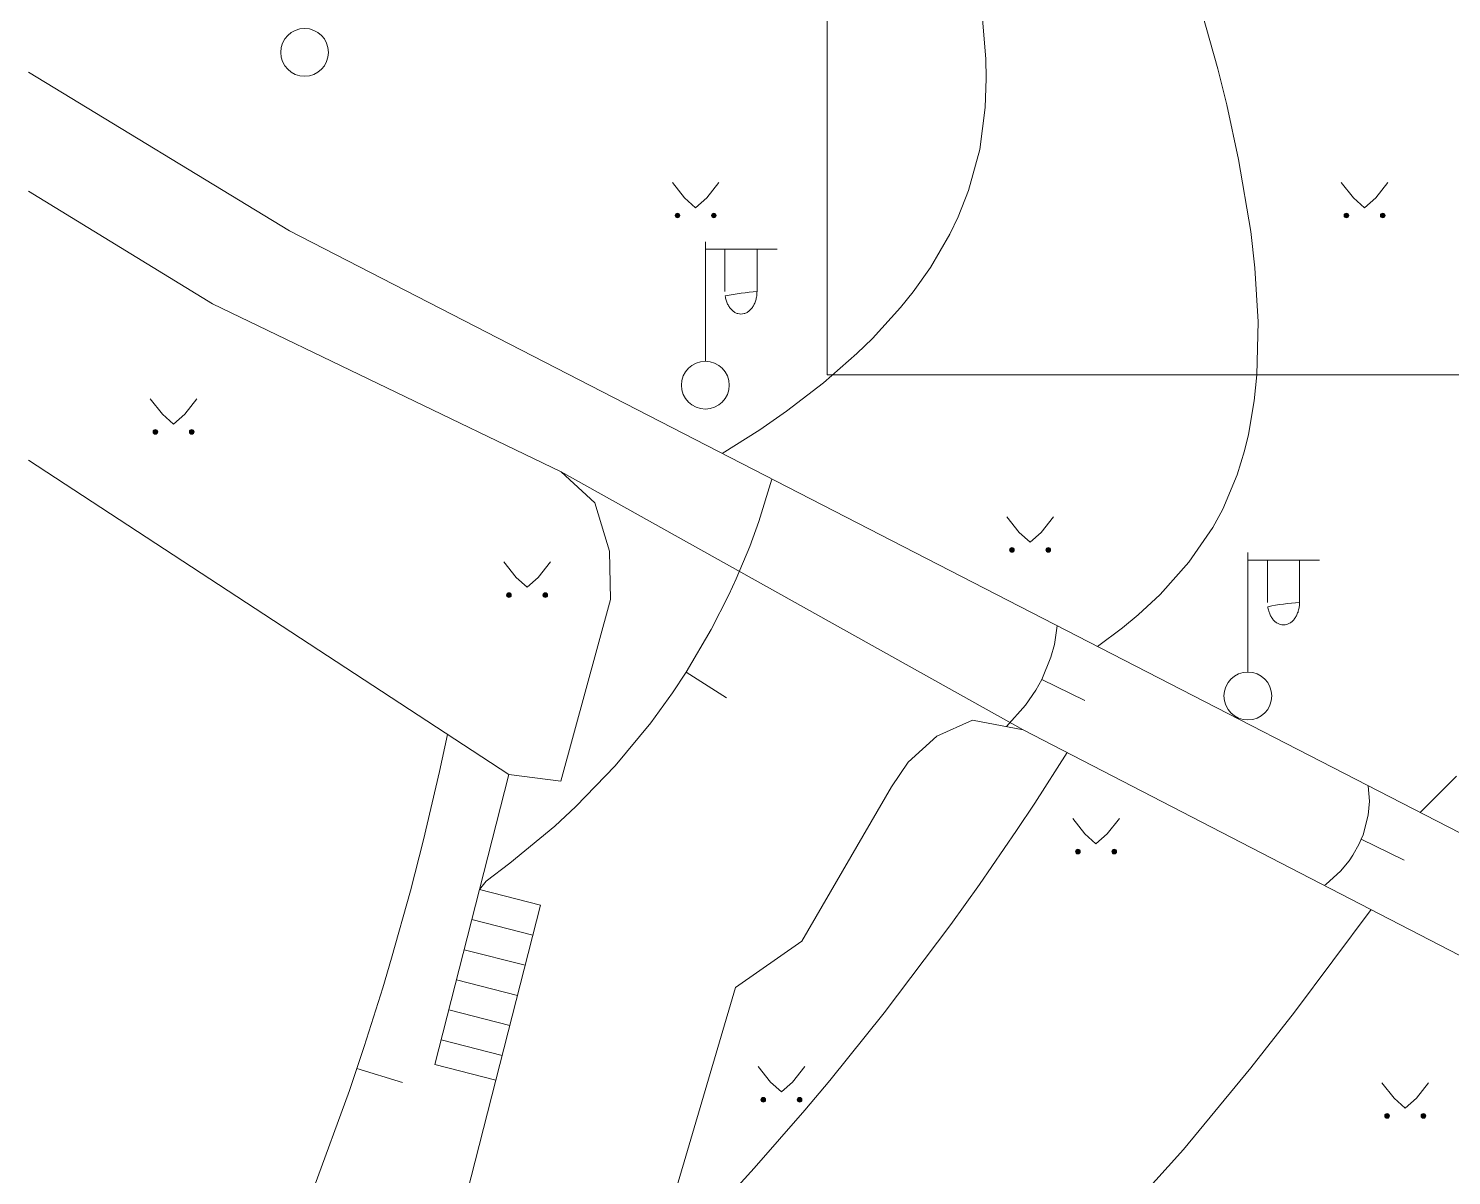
# Model space of a CAD drawing. Extents: x 1000 to 4000, y -5000 to -1000.
# Drawn here: x 1000 to 1059.6, y -4744.4 to -4696.4 of the extents above; entities that cross this region are included whole.
import ezdxf

# ---------------------------------------------------------------- set-up
doc = ezdxf.new("R2010")
doc.units = 0
doc.header["$MEASUREMENT"] = 0
for name, color, linetype in [('границы команд_1', 10, 'CONTINUOUS'), ('СЛОЙ_11', 7, 'CONTINUOUS'), ('СЛОЙ_24', 7, 'CONTINUOUS'), ('СЛОЙ_25', 7, 'CONTINUOUS'), ('СЛОЙ_3', 7, 'CONTINUOUS'), ('СЛОЙ_41', 7, 'CONTINUOUS'), ('СЛОЙ_50', 7, 'CONTINUOUS')]:
    doc.layers.add(name, color=color, linetype=linetype)

msp = doc.modelspace()

# ---------------------------------------------------------------- linework, layer by layer
at = {"layer": 'границы команд_1', "color": 251, "lineweight": 0}
msp.add_lwpolyline([(1033.439, -1863.261), (3102.461, -1863.261), (3102.461, -4710.896), (1033.439, -4710.896)], close=True, dxfattribs=at)
at = {"layer": 'СЛОЙ_11', "color": 253, "linetype": 'Continuous', "lineweight": 0}
for points in [[(1020.108, -4727.629), (1000, -4714.471)], [(1018.879, -4732.437), (1020.108, -4727.629)], [(1017.006, -4739.766), (1018.879, -4732.437)], [(1019.565, -4740.42), (1021.438, -4733.091)], [(1016.447, -4752.618), (1019.565, -4740.42)]]:
    msp.add_lwpolyline(points, dxfattribs=at)
at = {"layer": 'СЛОЙ_24', "color": 253, "linetype": 'Continuous', "lineweight": 0}
for points in [[(1000, -4698.231), (1010.92, -4704.874), (1092.899, -4747.028)], [(1000, -4703.201), (1007.697, -4707.921), (1022.303, -4714.952)], [(1022.303, -4714.952), (1041.636, -4725.752)], [(1022.303, -4714.952), (1023.705, -4716.259), (1024.128, -4717.636), (1024.323, -4718.271), (1024.361, -4720.297)], [(1020.108, -4727.629), (1022.291, -4727.896), (1024.361, -4720.297)], [(1041.636, -4725.752), (1039.51, -4725.347), (1038.028, -4726.017), (1036.818, -4727.103), (1036.123, -4728.135)], [(1041.636, -4725.752), (1082.291, -4746.763), (1084.619, -4748.805), (1086.278, -4751.754), (1086.701, -4755.476), (1085.713, -4763.366)], [(1036.123, -4728.135), (1032.377, -4734.594), (1029.597, -4736.535), (1025.782, -4749.468), (1022.655, -4760.441)]]:
    msp.add_lwpolyline(points, dxfattribs=at)
at = {"layer": 'СЛОЙ_25', "color": 253, "linetype": 'Continuous', "lineweight": 0}
for p, q in [((1018.879, -4732.437), (1021.438, -4733.091)), ((1018.557, -4733.697), (1021.116, -4734.351)), ((1018.235, -4734.956), (1020.794, -4735.61)), ((1017.913, -4736.216), (1020.472, -4736.87)), ((1017.592, -4737.475), (1020.15, -4738.129)), ((1017.27, -4738.735), (1019.828, -4739.389)), ((1019.565, -4740.42), (1017.006, -4739.766))]:
    msp.add_line(p, q, dxfattribs=at)
at = {"layer": 'СЛОЙ_3', "color": 253, "linetype": 'Continuous', "lineweight": 0}
for p, q in [((1028.333, -4710.327), (1028.333, -4705.327)), ((1028.333, -4708.327), (1028.333, -4705.327)), ((1028.333, -4705.641), (1031.333, -4705.641)), ((1029.154, -4707.409), (1029.154, -4705.641)), ((1030.496, -4707.409), (1030.496, -4705.641)), ((1051.042, -4723.338), (1051.042, -4718.338)), ((1051.042, -4721.338), (1051.042, -4718.338)), ((1051.042, -4718.652), (1054.042, -4718.652)), ((1051.863, -4720.42), (1051.863, -4718.652)), ((1053.205, -4720.42), (1053.205, -4718.652))]:
    msp.add_line(p, q, dxfattribs=at)
for points in [[(1030.496, -4707.409, -0.035191), (1030.483, -4707.593, -0.036545), (1030.445, -4707.77, -0.03934), (1030.383, -4707.933, -0.0437), (1030.3, -4708.076, -0.049642), (1030.198, -4708.193, -0.056748), (1030.082, -4708.28, -0.0637), (1029.956, -4708.334, -0.068204), (1029.825, -4708.352, -0.068204), (1029.694, -4708.334, -0.0637), (1029.568, -4708.28, -0.056748), (1029.452, -4708.193, -0.049642), (1029.35, -4708.076, -0.0437), (1029.267, -4707.933, -0.03934), (1029.205, -4707.77, -0.036545), (1029.167, -4707.593, -0.035191)], [(1053.205, -4720.42, -0.035191), (1053.192, -4720.604, -0.036545), (1053.154, -4720.781, -0.03934), (1053.092, -4720.944, -0.0437), (1053.009, -4721.087, -0.049642), (1052.907, -4721.204, -0.056748), (1052.791, -4721.291, -0.0637), (1052.665, -4721.345, -0.068204), (1052.534, -4721.363, -0.068204), (1052.403, -4721.345, -0.0637), (1052.277, -4721.291, -0.056748), (1052.161, -4721.204, -0.049642), (1052.059, -4721.087, -0.0437), (1051.976, -4720.944, -0.03934), (1051.914, -4720.781, -0.036545), (1051.876, -4720.604, -0.035191)]]:
    msp.add_lwpolyline(points, format="xyb", close=True, dxfattribs=at)
for centre in [(1011.558, -4697.397), (1028.333, -4711.327), (1051.042, -4724.338)]:
    msp.add_circle(centre, 1, dxfattribs=at)
at = {"layer": 'СЛОЙ_41', "color": 253, "linetype": 'Continuous', "lineweight": 0}
for p, q in [((1026.954, -4702.838), (1027.464, -4703.488)), ((1028.904, -4702.838), (1028.394, -4703.488)), ((1054.954, -4702.838), (1055.464, -4703.488)), ((1056.904, -4702.838), (1056.394, -4703.488)), ((1027.464, -4703.488), (1027.924, -4703.898)), ((1028.394, -4703.488), (1027.924, -4703.898)), ((1055.464, -4703.488), (1055.924, -4703.898)), ((1056.394, -4703.488), (1055.924, -4703.898)), ((1005.1, -4711.894), (1005.61, -4712.544)), ((1007.05, -4711.894), (1006.54, -4712.544)), ((1005.61, -4712.544), (1006.07, -4712.954)), ((1006.54, -4712.544), (1006.07, -4712.954)), ((1040.954, -4716.838), (1041.464, -4717.488)), ((1042.904, -4716.838), (1042.394, -4717.488)), ((1041.464, -4717.488), (1041.924, -4717.898)), ((1042.394, -4717.488), (1041.924, -4717.898)), ((1019.9, -4718.728), (1020.41, -4719.378)), ((1021.85, -4718.728), (1021.34, -4719.378)), ((1020.41, -4719.378), (1020.87, -4719.788)), ((1021.34, -4719.378), (1020.87, -4719.788)), ((1043.712, -4729.461), (1044.222, -4730.111)), ((1045.662, -4729.461), (1045.152, -4730.111)), ((1044.222, -4730.111), (1044.682, -4730.521)), ((1045.152, -4730.111), (1044.682, -4730.521)), ((1030.545, -4739.852), (1031.055, -4740.502)), ((1032.495, -4739.852), (1031.985, -4740.502)), ((1031.055, -4740.502), (1031.515, -4740.912)), ((1031.985, -4740.502), (1031.515, -4740.912)), ((1056.656, -4740.525), (1057.166, -4741.175)), ((1058.606, -4740.525), (1058.096, -4741.175)), ((1057.166, -4741.175), (1057.626, -4741.585)), ((1058.096, -4741.175), (1057.626, -4741.585))]:
    msp.add_line(p, q, dxfattribs=at)
for centre in [(1027.168, -4704.226), (1028.689, -4704.226), (1055.168, -4704.226), (1056.689, -4704.226), (1005.314, -4713.282), (1006.835, -4713.282), (1041.168, -4718.226), (1042.689, -4718.226), (1020.114, -4720.116), (1021.635, -4720.116), (1043.926, -4730.851), (1045.447, -4730.851), (1030.759, -4741.24), (1032.28, -4741.24), (1056.87, -4741.913), (1058.391, -4741.913)]:
    msp.add_circle(centre, 0.0976, dxfattribs=at)
for points in [[(1027.072, -4704.245), (1027.07, -4704.226), (1027.072, -4704.207)], [(1027.077, -4704.263), (1027.072, -4704.207), (1027.077, -4704.189)], [(1027.072, -4704.245), (1027.072, -4704.207), (1027.077, -4704.263)], [(1027.086, -4704.28), (1027.077, -4704.189), (1027.086, -4704.172)], [(1027.077, -4704.263), (1027.077, -4704.189), (1027.086, -4704.28)], [(1027.099, -4704.295), (1027.086, -4704.172), (1027.099, -4704.157)], [(1027.086, -4704.28), (1027.086, -4704.172), (1027.099, -4704.295)], [(1027.113, -4704.307), (1027.099, -4704.157), (1027.113, -4704.145)], [(1027.099, -4704.295), (1027.099, -4704.157), (1027.113, -4704.307)], [(1027.13, -4704.316), (1027.113, -4704.145), (1027.13, -4704.136)], [(1027.113, -4704.307), (1027.113, -4704.145), (1027.13, -4704.316)], [(1027.149, -4704.322), (1027.13, -4704.136), (1027.149, -4704.13)], [(1027.13, -4704.316), (1027.13, -4704.136), (1027.149, -4704.322)], [(1027.168, -4704.324), (1027.149, -4704.13), (1027.168, -4704.128)], [(1027.149, -4704.322), (1027.149, -4704.13), (1027.168, -4704.324)], [(1028.593, -4704.245), (1028.591, -4704.226), (1028.593, -4704.207)], [(1028.598, -4704.263), (1028.593, -4704.207), (1028.598, -4704.189)], [(1028.593, -4704.245), (1028.593, -4704.207), (1028.598, -4704.263)], [(1028.607, -4704.28), (1028.598, -4704.189), (1028.607, -4704.172)], [(1028.598, -4704.263), (1028.598, -4704.189), (1028.607, -4704.28)], [(1028.62, -4704.295), (1028.607, -4704.172), (1028.62, -4704.157)], [(1028.607, -4704.28), (1028.607, -4704.172), (1028.62, -4704.295)], [(1028.634, -4704.307), (1028.62, -4704.157), (1028.634, -4704.145)], [(1028.62, -4704.295), (1028.62, -4704.157), (1028.634, -4704.307)], [(1028.651, -4704.316), (1028.634, -4704.145), (1028.651, -4704.136)], [(1028.634, -4704.307), (1028.634, -4704.145), (1028.651, -4704.316)], [(1028.67, -4704.322), (1028.651, -4704.136), (1028.67, -4704.13)], [(1028.651, -4704.316), (1028.651, -4704.136), (1028.67, -4704.322)], [(1028.689, -4704.324), (1028.67, -4704.13), (1028.689, -4704.128)], [(1028.67, -4704.322), (1028.67, -4704.13), (1028.689, -4704.324)], [(1055.072, -4704.245), (1055.07, -4704.226), (1055.072, -4704.207)], [(1055.077, -4704.263), (1055.072, -4704.207), (1055.077, -4704.189)], [(1055.072, -4704.245), (1055.072, -4704.207), (1055.077, -4704.263)], [(1055.086, -4704.28), (1055.077, -4704.189), (1055.086, -4704.172)], [(1055.077, -4704.263), (1055.077, -4704.189), (1055.086, -4704.28)], [(1055.099, -4704.295), (1055.086, -4704.172), (1055.099, -4704.157)], [(1055.086, -4704.28), (1055.086, -4704.172), (1055.099, -4704.295)], [(1055.113, -4704.307), (1055.099, -4704.157), (1055.113, -4704.145)], [(1055.099, -4704.295), (1055.099, -4704.157), (1055.113, -4704.307)], [(1055.13, -4704.316), (1055.113, -4704.145), (1055.13, -4704.136)], [(1055.113, -4704.307), (1055.113, -4704.145), (1055.13, -4704.316)], [(1055.149, -4704.322), (1055.13, -4704.136), (1055.149, -4704.13)], [(1055.13, -4704.316), (1055.13, -4704.136), (1055.149, -4704.322)], [(1055.168, -4704.324), (1055.149, -4704.13), (1055.168, -4704.128)], [(1055.149, -4704.322), (1055.149, -4704.13), (1055.168, -4704.324)], [(1056.593, -4704.245), (1056.591, -4704.226), (1056.593, -4704.207)], [(1056.598, -4704.263), (1056.593, -4704.207), (1056.598, -4704.189)], [(1056.593, -4704.245), (1056.593, -4704.207), (1056.598, -4704.263)], [(1056.607, -4704.28), (1056.598, -4704.189), (1056.607, -4704.172)], [(1056.598, -4704.263), (1056.598, -4704.189), (1056.607, -4704.28)], [(1056.62, -4704.295), (1056.607, -4704.172), (1056.62, -4704.157)], [(1056.607, -4704.28), (1056.607, -4704.172), (1056.62, -4704.295)], [(1056.634, -4704.307), (1056.62, -4704.157), (1056.634, -4704.145)], [(1056.62, -4704.295), (1056.62, -4704.157), (1056.634, -4704.307)], [(1056.651, -4704.316), (1056.634, -4704.145), (1056.651, -4704.136)], [(1056.634, -4704.307), (1056.634, -4704.145), (1056.651, -4704.316)], [(1056.67, -4704.322), (1056.651, -4704.136), (1056.67, -4704.13)], [(1056.651, -4704.316), (1056.651, -4704.136), (1056.67, -4704.322)], [(1056.689, -4704.324), (1056.67, -4704.13), (1056.689, -4704.128)], [(1056.67, -4704.322), (1056.67, -4704.13), (1056.689, -4704.324)], [(1005.218, -4713.301), (1005.216, -4713.282), (1005.218, -4713.263)], [(1005.223, -4713.319), (1005.218, -4713.263), (1005.223, -4713.245)], [(1005.218, -4713.301), (1005.218, -4713.263), (1005.223, -4713.319)], [(1005.232, -4713.336), (1005.223, -4713.245), (1005.232, -4713.228)], [(1005.223, -4713.319), (1005.223, -4713.245), (1005.232, -4713.336)], [(1005.245, -4713.351), (1005.232, -4713.228), (1005.245, -4713.213)], [(1005.232, -4713.336), (1005.232, -4713.228), (1005.245, -4713.351)], [(1005.259, -4713.363), (1005.245, -4713.213), (1005.259, -4713.201)], [(1005.245, -4713.351), (1005.245, -4713.213), (1005.259, -4713.363)], [(1005.276, -4713.372), (1005.259, -4713.201), (1005.276, -4713.192)], [(1005.259, -4713.363), (1005.259, -4713.201), (1005.276, -4713.372)], [(1005.295, -4713.378), (1005.276, -4713.192), (1005.295, -4713.186)], [(1005.276, -4713.372), (1005.276, -4713.192), (1005.295, -4713.378)], [(1005.314, -4713.38), (1005.295, -4713.186), (1005.314, -4713.184)], [(1005.295, -4713.378), (1005.295, -4713.186), (1005.314, -4713.38)], [(1006.739, -4713.301), (1006.737, -4713.282), (1006.739, -4713.263)], [(1006.744, -4713.319), (1006.739, -4713.263), (1006.744, -4713.245)], [(1006.739, -4713.301), (1006.739, -4713.263), (1006.744, -4713.319)], [(1006.753, -4713.336), (1006.744, -4713.245), (1006.753, -4713.228)], [(1006.744, -4713.319), (1006.744, -4713.245), (1006.753, -4713.336)], [(1006.766, -4713.351), (1006.753, -4713.228), (1006.766, -4713.213)], [(1006.753, -4713.336), (1006.753, -4713.228), (1006.766, -4713.351)], [(1006.78, -4713.363), (1006.766, -4713.213), (1006.78, -4713.201)], [(1006.766, -4713.351), (1006.766, -4713.213), (1006.78, -4713.363)], [(1006.797, -4713.372), (1006.78, -4713.201), (1006.797, -4713.192)], [(1006.78, -4713.363), (1006.78, -4713.201), (1006.797, -4713.372)], [(1006.816, -4713.378), (1006.797, -4713.192), (1006.816, -4713.186)], [(1006.797, -4713.372), (1006.797, -4713.192), (1006.816, -4713.378)], [(1006.835, -4713.38), (1006.816, -4713.186), (1006.835, -4713.184)], [(1006.816, -4713.378), (1006.816, -4713.186), (1006.835, -4713.38)], [(1041.072, -4718.245), (1041.07, -4718.226), (1041.072, -4718.207)], [(1041.077, -4718.263), (1041.072, -4718.207), (1041.077, -4718.189)], [(1041.072, -4718.245), (1041.072, -4718.207), (1041.077, -4718.263)], [(1041.086, -4718.28), (1041.077, -4718.189), (1041.086, -4718.172)], [(1041.077, -4718.263), (1041.077, -4718.189), (1041.086, -4718.28)], [(1041.099, -4718.295), (1041.086, -4718.172), (1041.099, -4718.157)], [(1041.086, -4718.28), (1041.086, -4718.172), (1041.099, -4718.295)], [(1041.113, -4718.307), (1041.099, -4718.157), (1041.113, -4718.145)], [(1041.099, -4718.295), (1041.099, -4718.157), (1041.113, -4718.307)], [(1041.13, -4718.316), (1041.113, -4718.145), (1041.13, -4718.136)], [(1041.113, -4718.307), (1041.113, -4718.145), (1041.13, -4718.316)], [(1041.149, -4718.322), (1041.13, -4718.136), (1041.149, -4718.13)], [(1041.13, -4718.316), (1041.13, -4718.136), (1041.149, -4718.322)], [(1041.168, -4718.324), (1041.149, -4718.13), (1041.168, -4718.128)], [(1041.149, -4718.322), (1041.149, -4718.13), (1041.168, -4718.324)], [(1042.593, -4718.245), (1042.591, -4718.226), (1042.593, -4718.207)], [(1042.598, -4718.263), (1042.593, -4718.207), (1042.598, -4718.189)], [(1042.593, -4718.245), (1042.593, -4718.207), (1042.598, -4718.263)], [(1042.607, -4718.28), (1042.598, -4718.189), (1042.607, -4718.172)], [(1042.598, -4718.263), (1042.598, -4718.189), (1042.607, -4718.28)], [(1042.62, -4718.295), (1042.607, -4718.172), (1042.62, -4718.157)], [(1042.607, -4718.28), (1042.607, -4718.172), (1042.62, -4718.295)], [(1042.634, -4718.307), (1042.62, -4718.157), (1042.634, -4718.145)], [(1042.62, -4718.295), (1042.62, -4718.157), (1042.634, -4718.307)], [(1042.651, -4718.316), (1042.634, -4718.145), (1042.651, -4718.136)], [(1042.634, -4718.307), (1042.634, -4718.145), (1042.651, -4718.316)], [(1042.67, -4718.322), (1042.651, -4718.136), (1042.67, -4718.13)], [(1042.651, -4718.316), (1042.651, -4718.136), (1042.67, -4718.322)], [(1042.689, -4718.324), (1042.67, -4718.13), (1042.689, -4718.128)], [(1042.67, -4718.322), (1042.67, -4718.13), (1042.689, -4718.324)], [(1020.018, -4720.135), (1020.016, -4720.116), (1020.018, -4720.097)], [(1020.023, -4720.153), (1020.018, -4720.097), (1020.023, -4720.079)], [(1020.018, -4720.135), (1020.018, -4720.097), (1020.023, -4720.153)], [(1020.032, -4720.17), (1020.023, -4720.079), (1020.032, -4720.062)], [(1020.023, -4720.153), (1020.023, -4720.079), (1020.032, -4720.17)], [(1020.045, -4720.185), (1020.032, -4720.062), (1020.045, -4720.047)], [(1020.032, -4720.17), (1020.032, -4720.062), (1020.045, -4720.185)], [(1020.059, -4720.197), (1020.045, -4720.047), (1020.059, -4720.035)], [(1020.045, -4720.185), (1020.045, -4720.047), (1020.059, -4720.197)], [(1020.076, -4720.206), (1020.059, -4720.035), (1020.076, -4720.026)], [(1020.059, -4720.197), (1020.059, -4720.035), (1020.076, -4720.206)], [(1020.095, -4720.212), (1020.076, -4720.026), (1020.095, -4720.02)], [(1020.076, -4720.206), (1020.076, -4720.026), (1020.095, -4720.212)], [(1020.114, -4720.214), (1020.095, -4720.02), (1020.114, -4720.018)], [(1020.095, -4720.212), (1020.095, -4720.02), (1020.114, -4720.214)], [(1021.539, -4720.135), (1021.537, -4720.116), (1021.539, -4720.097)], [(1021.544, -4720.153), (1021.539, -4720.097), (1021.544, -4720.079)], [(1021.539, -4720.135), (1021.539, -4720.097), (1021.544, -4720.153)], [(1021.553, -4720.17), (1021.544, -4720.079), (1021.553, -4720.062)], [(1021.544, -4720.153), (1021.544, -4720.079), (1021.553, -4720.17)], [(1021.566, -4720.185), (1021.553, -4720.062), (1021.566, -4720.047)], [(1021.553, -4720.17), (1021.553, -4720.062), (1021.566, -4720.185)], [(1021.58, -4720.197), (1021.566, -4720.047), (1021.58, -4720.035)], [(1021.566, -4720.185), (1021.566, -4720.047), (1021.58, -4720.197)], [(1021.597, -4720.206), (1021.58, -4720.035), (1021.597, -4720.026)], [(1021.58, -4720.197), (1021.58, -4720.035), (1021.597, -4720.206)], [(1021.616, -4720.212), (1021.597, -4720.026), (1021.616, -4720.02)], [(1021.597, -4720.206), (1021.597, -4720.026), (1021.616, -4720.212)], [(1021.635, -4720.214), (1021.616, -4720.02), (1021.635, -4720.018)], [(1021.616, -4720.212), (1021.616, -4720.02), (1021.635, -4720.214)], [(1043.83, -4730.87), (1043.828, -4730.851), (1043.83, -4730.831)], [(1043.836, -4730.888), (1043.83, -4730.831), (1043.836, -4730.813)], [(1043.83, -4730.87), (1043.83, -4730.831), (1043.836, -4730.888)], [(1043.845, -4730.905), (1043.836, -4730.813), (1043.845, -4730.796)], [(1043.836, -4730.888), (1043.836, -4730.813), (1043.845, -4730.905)], [(1043.857, -4730.92), (1043.845, -4730.796), (1043.857, -4730.782)], [(1043.845, -4730.905), (1043.845, -4730.796), (1043.857, -4730.92)], [(1043.872, -4730.932), (1043.857, -4730.782), (1043.872, -4730.769)], [(1043.857, -4730.92), (1043.857, -4730.782), (1043.872, -4730.932)], [(1043.889, -4730.941), (1043.872, -4730.769), (1043.889, -4730.76)], [(1043.872, -4730.932), (1043.872, -4730.769), (1043.889, -4730.941)], [(1043.907, -4730.946), (1043.889, -4730.76), (1043.907, -4730.755)], [(1043.889, -4730.941), (1043.889, -4730.76), (1043.907, -4730.946)], [(1043.926, -4730.948), (1043.907, -4730.755), (1043.926, -4730.753)], [(1043.907, -4730.946), (1043.907, -4730.755), (1043.926, -4730.948)], [(1045.351, -4730.87), (1045.349, -4730.851), (1045.351, -4730.831)], [(1045.357, -4730.888), (1045.351, -4730.831), (1045.357, -4730.813)], [(1045.351, -4730.87), (1045.351, -4730.831), (1045.357, -4730.888)], [(1045.366, -4730.905), (1045.357, -4730.813), (1045.366, -4730.796)], [(1045.357, -4730.888), (1045.357, -4730.813), (1045.366, -4730.905)], [(1045.378, -4730.92), (1045.366, -4730.796), (1045.378, -4730.782)], [(1045.366, -4730.905), (1045.366, -4730.796), (1045.378, -4730.92)], [(1045.393, -4730.932), (1045.378, -4730.782), (1045.393, -4730.769)], [(1045.378, -4730.92), (1045.378, -4730.782), (1045.393, -4730.932)], [(1045.41, -4730.941), (1045.393, -4730.769), (1045.41, -4730.76)], [(1045.393, -4730.932), (1045.393, -4730.769), (1045.41, -4730.941)], [(1045.428, -4730.946), (1045.41, -4730.76), (1045.428, -4730.755)], [(1045.41, -4730.941), (1045.41, -4730.76), (1045.428, -4730.946)], [(1045.447, -4730.948), (1045.428, -4730.755), (1045.447, -4730.753)], [(1045.428, -4730.946), (1045.428, -4730.755), (1045.447, -4730.948)], [(1030.663, -4741.259), (1030.661, -4741.24), (1030.663, -4741.221)], [(1030.668, -4741.277), (1030.663, -4741.221), (1030.668, -4741.203)], [(1030.663, -4741.259), (1030.663, -4741.221), (1030.668, -4741.277)], [(1030.677, -4741.294), (1030.668, -4741.203), (1030.677, -4741.186)], [(1030.668, -4741.277), (1030.668, -4741.203), (1030.677, -4741.294)], [(1030.69, -4741.309), (1030.677, -4741.186), (1030.69, -4741.171)], [(1030.677, -4741.294), (1030.677, -4741.186), (1030.69, -4741.309)], [(1030.704, -4741.321), (1030.69, -4741.171), (1030.704, -4741.159)], [(1030.69, -4741.309), (1030.69, -4741.171), (1030.704, -4741.321)], [(1030.721, -4741.33), (1030.704, -4741.159), (1030.721, -4741.15)], [(1030.704, -4741.321), (1030.704, -4741.159), (1030.721, -4741.33)], [(1030.74, -4741.336), (1030.721, -4741.15), (1030.74, -4741.144)], [(1030.721, -4741.33), (1030.721, -4741.15), (1030.74, -4741.336)], [(1030.759, -4741.338), (1030.74, -4741.144), (1030.759, -4741.142)], [(1030.74, -4741.336), (1030.74, -4741.144), (1030.759, -4741.338)], [(1032.184, -4741.259), (1032.182, -4741.24), (1032.184, -4741.221)], [(1032.189, -4741.277), (1032.184, -4741.221), (1032.189, -4741.203)], [(1032.184, -4741.259), (1032.184, -4741.221), (1032.189, -4741.277)], [(1032.198, -4741.294), (1032.189, -4741.203), (1032.198, -4741.186)], [(1032.189, -4741.277), (1032.189, -4741.203), (1032.198, -4741.294)], [(1032.211, -4741.309), (1032.198, -4741.186), (1032.211, -4741.171)], [(1032.198, -4741.294), (1032.198, -4741.186), (1032.211, -4741.309)], [(1032.225, -4741.321), (1032.211, -4741.171), (1032.225, -4741.159)], [(1032.211, -4741.309), (1032.211, -4741.171), (1032.225, -4741.321)], [(1032.242, -4741.33), (1032.225, -4741.159), (1032.242, -4741.15)], [(1032.225, -4741.321), (1032.225, -4741.159), (1032.242, -4741.33)], [(1032.261, -4741.336), (1032.242, -4741.15), (1032.261, -4741.144)], [(1032.242, -4741.33), (1032.242, -4741.15), (1032.261, -4741.336)], [(1032.28, -4741.338), (1032.261, -4741.144), (1032.28, -4741.142)], [(1032.261, -4741.336), (1032.261, -4741.144), (1032.28, -4741.338)], [(1056.774, -4741.932), (1056.772, -4741.913), (1056.774, -4741.894)], [(1056.779, -4741.95), (1056.774, -4741.894), (1056.779, -4741.876)], [(1056.774, -4741.932), (1056.774, -4741.894), (1056.779, -4741.95)], [(1056.788, -4741.967), (1056.779, -4741.876), (1056.788, -4741.859)], [(1056.779, -4741.95), (1056.779, -4741.876), (1056.788, -4741.967)], [(1056.801, -4741.982), (1056.788, -4741.859), (1056.801, -4741.844)], [(1056.788, -4741.967), (1056.788, -4741.859), (1056.801, -4741.982)], [(1056.815, -4741.994), (1056.801, -4741.844), (1056.815, -4741.832)], [(1056.801, -4741.982), (1056.801, -4741.844), (1056.815, -4741.994)], [(1056.832, -4742.003), (1056.815, -4741.832), (1056.832, -4741.823)], [(1056.815, -4741.994), (1056.815, -4741.832), (1056.832, -4742.003)], [(1056.851, -4742.009), (1056.832, -4741.823), (1056.851, -4741.817)], [(1056.832, -4742.003), (1056.832, -4741.823), (1056.851, -4742.009)], [(1056.87, -4742.011), (1056.851, -4741.817), (1056.87, -4741.815)], [(1056.851, -4742.009), (1056.851, -4741.817), (1056.87, -4742.011)], [(1058.295, -4741.932), (1058.293, -4741.913), (1058.295, -4741.894)], [(1058.3, -4741.95), (1058.295, -4741.894), (1058.3, -4741.876)], [(1058.295, -4741.932), (1058.295, -4741.894), (1058.3, -4741.95)], [(1058.309, -4741.967), (1058.3, -4741.876), (1058.309, -4741.859)], [(1058.3, -4741.95), (1058.3, -4741.876), (1058.309, -4741.967)], [(1058.322, -4741.982), (1058.309, -4741.859), (1058.322, -4741.844)], [(1058.309, -4741.967), (1058.309, -4741.859), (1058.322, -4741.982)], [(1058.336, -4741.994), (1058.322, -4741.844), (1058.336, -4741.832)], [(1058.322, -4741.982), (1058.322, -4741.844), (1058.336, -4741.994)], [(1058.353, -4742.003), (1058.336, -4741.832), (1058.353, -4741.823)], [(1058.336, -4741.994), (1058.336, -4741.832), (1058.353, -4742.003)], [(1058.372, -4742.009), (1058.353, -4741.823), (1058.372, -4741.817)], [(1058.353, -4742.003), (1058.353, -4741.823), (1058.372, -4742.009)], [(1058.391, -4742.011), (1058.372, -4741.817), (1058.391, -4741.815)], [(1058.372, -4742.009), (1058.372, -4741.817), (1058.391, -4742.011)]]:
    msp.add_solid(points, dxfattribs=at)
at = {"layer": 'СЛОЙ_41', "color": 253, "linetype": 'Continuous', "lineweight": 0, "extrusion": (0, 0, -1)}
for points in [[(-1027.168, -4704.324), (-1027.168, -4704.128), (-1027.187, -4704.322)], [(-1027.187, -4704.322), (-1027.168, -4704.128), (-1027.187, -4704.13)], [(-1027.187, -4704.322), (-1027.187, -4704.13), (-1027.205, -4704.316)], [(-1027.205, -4704.316), (-1027.187, -4704.13), (-1027.205, -4704.136)], [(-1027.205, -4704.316), (-1027.205, -4704.136), (-1027.222, -4704.307)], [(-1027.222, -4704.307), (-1027.205, -4704.136), (-1027.222, -4704.145)], [(-1027.222, -4704.307), (-1027.222, -4704.145), (-1027.237, -4704.295)], [(-1027.237, -4704.295), (-1027.222, -4704.145), (-1027.237, -4704.157)], [(-1027.237, -4704.295), (-1027.237, -4704.157), (-1027.249, -4704.28)], [(-1027.249, -4704.28), (-1027.237, -4704.157), (-1027.249, -4704.172)], [(-1027.249, -4704.28), (-1027.249, -4704.172), (-1027.258, -4704.263)], [(-1027.258, -4704.263), (-1027.249, -4704.172), (-1027.258, -4704.189)], [(-1027.258, -4704.263), (-1027.258, -4704.189), (-1027.263, -4704.245)], [(-1027.263, -4704.245), (-1027.258, -4704.189), (-1027.263, -4704.207)], [(-1027.263, -4704.245), (-1027.263, -4704.207), (-1027.265, -4704.226)], [(-1028.689, -4704.324), (-1028.689, -4704.128), (-1028.708, -4704.322)], [(-1028.708, -4704.322), (-1028.689, -4704.128), (-1028.708, -4704.13)], [(-1028.708, -4704.322), (-1028.708, -4704.13), (-1028.726, -4704.316)], [(-1028.726, -4704.316), (-1028.708, -4704.13), (-1028.726, -4704.136)], [(-1028.726, -4704.316), (-1028.726, -4704.136), (-1028.743, -4704.307)], [(-1028.743, -4704.307), (-1028.726, -4704.136), (-1028.743, -4704.145)], [(-1028.743, -4704.307), (-1028.743, -4704.145), (-1028.758, -4704.295)], [(-1028.758, -4704.295), (-1028.743, -4704.145), (-1028.758, -4704.157)], [(-1028.758, -4704.295), (-1028.758, -4704.157), (-1028.77, -4704.28)], [(-1028.77, -4704.28), (-1028.758, -4704.157), (-1028.77, -4704.172)], [(-1028.77, -4704.28), (-1028.77, -4704.172), (-1028.779, -4704.263)], [(-1028.779, -4704.263), (-1028.77, -4704.172), (-1028.779, -4704.189)], [(-1028.779, -4704.263), (-1028.779, -4704.189), (-1028.784, -4704.245)], [(-1028.784, -4704.245), (-1028.779, -4704.189), (-1028.784, -4704.207)], [(-1028.784, -4704.245), (-1028.784, -4704.207), (-1028.786, -4704.226)], [(-1055.168, -4704.324), (-1055.168, -4704.128), (-1055.187, -4704.322)], [(-1055.187, -4704.322), (-1055.168, -4704.128), (-1055.187, -4704.13)], [(-1055.187, -4704.322), (-1055.187, -4704.13), (-1055.205, -4704.316)], [(-1055.205, -4704.316), (-1055.187, -4704.13), (-1055.205, -4704.136)], [(-1055.205, -4704.316), (-1055.205, -4704.136), (-1055.222, -4704.307)], [(-1055.222, -4704.307), (-1055.205, -4704.136), (-1055.222, -4704.145)], [(-1055.222, -4704.307), (-1055.222, -4704.145), (-1055.237, -4704.295)], [(-1055.237, -4704.295), (-1055.222, -4704.145), (-1055.237, -4704.157)], [(-1055.237, -4704.295), (-1055.237, -4704.157), (-1055.249, -4704.28)], [(-1055.249, -4704.28), (-1055.237, -4704.157), (-1055.249, -4704.172)], [(-1055.249, -4704.28), (-1055.249, -4704.172), (-1055.258, -4704.263)], [(-1055.258, -4704.263), (-1055.249, -4704.172), (-1055.258, -4704.189)], [(-1055.258, -4704.263), (-1055.258, -4704.189), (-1055.263, -4704.245)], [(-1055.263, -4704.245), (-1055.258, -4704.189), (-1055.263, -4704.207)], [(-1055.263, -4704.245), (-1055.263, -4704.207), (-1055.265, -4704.226)], [(-1056.689, -4704.324), (-1056.689, -4704.128), (-1056.708, -4704.322)], [(-1056.708, -4704.322), (-1056.689, -4704.128), (-1056.708, -4704.13)], [(-1056.708, -4704.322), (-1056.708, -4704.13), (-1056.726, -4704.316)], [(-1056.726, -4704.316), (-1056.708, -4704.13), (-1056.726, -4704.136)], [(-1056.726, -4704.316), (-1056.726, -4704.136), (-1056.743, -4704.307)], [(-1056.743, -4704.307), (-1056.726, -4704.136), (-1056.743, -4704.145)], [(-1056.743, -4704.307), (-1056.743, -4704.145), (-1056.758, -4704.295)], [(-1056.758, -4704.295), (-1056.743, -4704.145), (-1056.758, -4704.157)], [(-1056.758, -4704.295), (-1056.758, -4704.157), (-1056.77, -4704.28)], [(-1056.77, -4704.28), (-1056.758, -4704.157), (-1056.77, -4704.172)], [(-1056.77, -4704.28), (-1056.77, -4704.172), (-1056.779, -4704.263)], [(-1056.779, -4704.263), (-1056.77, -4704.172), (-1056.779, -4704.189)], [(-1056.779, -4704.263), (-1056.779, -4704.189), (-1056.784, -4704.245)], [(-1056.784, -4704.245), (-1056.779, -4704.189), (-1056.784, -4704.207)], [(-1056.784, -4704.245), (-1056.784, -4704.207), (-1056.786, -4704.226)], [(-1005.314, -4713.38), (-1005.314, -4713.184), (-1005.333, -4713.378)], [(-1005.333, -4713.378), (-1005.314, -4713.184), (-1005.333, -4713.186)], [(-1005.333, -4713.378), (-1005.333, -4713.186), (-1005.351, -4713.372)], [(-1005.351, -4713.372), (-1005.333, -4713.186), (-1005.351, -4713.192)], [(-1005.351, -4713.372), (-1005.351, -4713.192), (-1005.368, -4713.363)], [(-1005.368, -4713.363), (-1005.351, -4713.192), (-1005.368, -4713.201)], [(-1005.368, -4713.363), (-1005.368, -4713.201), (-1005.383, -4713.351)], [(-1005.383, -4713.351), (-1005.368, -4713.201), (-1005.383, -4713.213)], [(-1005.383, -4713.351), (-1005.383, -4713.213), (-1005.395, -4713.336)], [(-1005.395, -4713.336), (-1005.383, -4713.213), (-1005.395, -4713.228)], [(-1005.395, -4713.336), (-1005.395, -4713.228), (-1005.404, -4713.319)], [(-1005.404, -4713.319), (-1005.395, -4713.228), (-1005.404, -4713.245)], [(-1005.404, -4713.319), (-1005.404, -4713.245), (-1005.409, -4713.301)], [(-1005.409, -4713.301), (-1005.404, -4713.245), (-1005.409, -4713.263)], [(-1005.409, -4713.301), (-1005.409, -4713.263), (-1005.411, -4713.282)], [(-1006.835, -4713.38), (-1006.835, -4713.184), (-1006.854, -4713.378)], [(-1006.854, -4713.378), (-1006.835, -4713.184), (-1006.854, -4713.186)], [(-1006.854, -4713.378), (-1006.854, -4713.186), (-1006.872, -4713.372)], [(-1006.872, -4713.372), (-1006.854, -4713.186), (-1006.872, -4713.192)], [(-1006.872, -4713.372), (-1006.872, -4713.192), (-1006.889, -4713.363)], [(-1006.889, -4713.363), (-1006.872, -4713.192), (-1006.889, -4713.201)], [(-1006.889, -4713.363), (-1006.889, -4713.201), (-1006.904, -4713.351)], [(-1006.904, -4713.351), (-1006.889, -4713.201), (-1006.904, -4713.213)], [(-1006.904, -4713.351), (-1006.904, -4713.213), (-1006.916, -4713.336)], [(-1006.916, -4713.336), (-1006.904, -4713.213), (-1006.916, -4713.228)], [(-1006.916, -4713.336), (-1006.916, -4713.228), (-1006.925, -4713.319)], [(-1006.925, -4713.319), (-1006.916, -4713.228), (-1006.925, -4713.245)], [(-1006.925, -4713.319), (-1006.925, -4713.245), (-1006.93, -4713.301)], [(-1006.93, -4713.301), (-1006.925, -4713.245), (-1006.93, -4713.263)], [(-1006.93, -4713.301), (-1006.93, -4713.263), (-1006.932, -4713.282)], [(-1041.168, -4718.324), (-1041.168, -4718.128), (-1041.187, -4718.322)], [(-1041.187, -4718.322), (-1041.168, -4718.128), (-1041.187, -4718.13)], [(-1041.187, -4718.322), (-1041.187, -4718.13), (-1041.205, -4718.316)], [(-1041.205, -4718.316), (-1041.187, -4718.13), (-1041.205, -4718.136)], [(-1041.205, -4718.316), (-1041.205, -4718.136), (-1041.222, -4718.307)], [(-1041.222, -4718.307), (-1041.205, -4718.136), (-1041.222, -4718.145)], [(-1041.222, -4718.307), (-1041.222, -4718.145), (-1041.237, -4718.295)], [(-1041.237, -4718.295), (-1041.222, -4718.145), (-1041.237, -4718.157)], [(-1041.237, -4718.295), (-1041.237, -4718.157), (-1041.249, -4718.28)], [(-1041.249, -4718.28), (-1041.237, -4718.157), (-1041.249, -4718.172)], [(-1041.249, -4718.28), (-1041.249, -4718.172), (-1041.258, -4718.263)], [(-1041.258, -4718.263), (-1041.249, -4718.172), (-1041.258, -4718.189)], [(-1041.258, -4718.263), (-1041.258, -4718.189), (-1041.263, -4718.245)], [(-1041.263, -4718.245), (-1041.258, -4718.189), (-1041.263, -4718.207)], [(-1041.263, -4718.245), (-1041.263, -4718.207), (-1041.265, -4718.226)], [(-1042.689, -4718.324), (-1042.689, -4718.128), (-1042.708, -4718.322)], [(-1042.708, -4718.322), (-1042.689, -4718.128), (-1042.708, -4718.13)], [(-1042.708, -4718.322), (-1042.708, -4718.13), (-1042.726, -4718.316)], [(-1042.726, -4718.316), (-1042.708, -4718.13), (-1042.726, -4718.136)], [(-1042.726, -4718.316), (-1042.726, -4718.136), (-1042.743, -4718.307)], [(-1042.743, -4718.307), (-1042.726, -4718.136), (-1042.743, -4718.145)], [(-1042.743, -4718.307), (-1042.743, -4718.145), (-1042.758, -4718.295)], [(-1042.758, -4718.295), (-1042.743, -4718.145), (-1042.758, -4718.157)], [(-1042.758, -4718.295), (-1042.758, -4718.157), (-1042.77, -4718.28)], [(-1042.77, -4718.28), (-1042.758, -4718.157), (-1042.77, -4718.172)], [(-1042.77, -4718.28), (-1042.77, -4718.172), (-1042.779, -4718.263)], [(-1042.779, -4718.263), (-1042.77, -4718.172), (-1042.779, -4718.189)], [(-1042.779, -4718.263), (-1042.779, -4718.189), (-1042.784, -4718.245)], [(-1042.784, -4718.245), (-1042.779, -4718.189), (-1042.784, -4718.207)], [(-1042.784, -4718.245), (-1042.784, -4718.207), (-1042.786, -4718.226)], [(-1020.114, -4720.214), (-1020.114, -4720.018), (-1020.133, -4720.212)], [(-1020.133, -4720.212), (-1020.114, -4720.018), (-1020.133, -4720.02)], [(-1020.133, -4720.212), (-1020.133, -4720.02), (-1020.151, -4720.206)], [(-1020.151, -4720.206), (-1020.133, -4720.02), (-1020.151, -4720.026)], [(-1020.151, -4720.206), (-1020.151, -4720.026), (-1020.168, -4720.197)], [(-1020.168, -4720.197), (-1020.151, -4720.026), (-1020.168, -4720.035)], [(-1020.168, -4720.197), (-1020.168, -4720.035), (-1020.183, -4720.185)], [(-1020.183, -4720.185), (-1020.168, -4720.035), (-1020.183, -4720.047)], [(-1020.183, -4720.185), (-1020.183, -4720.047), (-1020.195, -4720.17)], [(-1020.195, -4720.17), (-1020.183, -4720.047), (-1020.195, -4720.062)], [(-1020.195, -4720.17), (-1020.195, -4720.062), (-1020.204, -4720.153)], [(-1020.204, -4720.153), (-1020.195, -4720.062), (-1020.204, -4720.079)], [(-1020.204, -4720.153), (-1020.204, -4720.079), (-1020.209, -4720.135)], [(-1020.209, -4720.135), (-1020.204, -4720.079), (-1020.209, -4720.097)], [(-1020.209, -4720.135), (-1020.209, -4720.097), (-1020.211, -4720.116)], [(-1021.635, -4720.214), (-1021.635, -4720.018), (-1021.654, -4720.212)], [(-1021.654, -4720.212), (-1021.635, -4720.018), (-1021.654, -4720.02)], [(-1021.654, -4720.212), (-1021.654, -4720.02), (-1021.672, -4720.206)], [(-1021.672, -4720.206), (-1021.654, -4720.02), (-1021.672, -4720.026)], [(-1021.672, -4720.206), (-1021.672, -4720.026), (-1021.689, -4720.197)], [(-1021.689, -4720.197), (-1021.672, -4720.026), (-1021.689, -4720.035)], [(-1021.689, -4720.197), (-1021.689, -4720.035), (-1021.704, -4720.185)], [(-1021.704, -4720.185), (-1021.689, -4720.035), (-1021.704, -4720.047)], [(-1021.704, -4720.185), (-1021.704, -4720.047), (-1021.716, -4720.17)], [(-1021.716, -4720.17), (-1021.704, -4720.047), (-1021.716, -4720.062)], [(-1021.716, -4720.17), (-1021.716, -4720.062), (-1021.725, -4720.153)], [(-1021.725, -4720.153), (-1021.716, -4720.062), (-1021.725, -4720.079)], [(-1021.725, -4720.153), (-1021.725, -4720.079), (-1021.73, -4720.135)], [(-1021.73, -4720.135), (-1021.725, -4720.079), (-1021.73, -4720.097)], [(-1021.73, -4720.135), (-1021.73, -4720.097), (-1021.732, -4720.116)], [(-1043.926, -4730.948), (-1043.926, -4730.753), (-1043.945, -4730.946)], [(-1043.945, -4730.946), (-1043.926, -4730.753), (-1043.945, -4730.755)], [(-1043.945, -4730.946), (-1043.945, -4730.755), (-1043.963, -4730.941)], [(-1043.963, -4730.941), (-1043.945, -4730.755), (-1043.963, -4730.76)], [(-1043.963, -4730.941), (-1043.963, -4730.76), (-1043.98, -4730.932)], [(-1043.98, -4730.932), (-1043.963, -4730.76), (-1043.98, -4730.769)], [(-1043.98, -4730.932), (-1043.98, -4730.769), (-1043.995, -4730.92)], [(-1043.995, -4730.92), (-1043.98, -4730.769), (-1043.995, -4730.782)], [(-1043.995, -4730.92), (-1043.995, -4730.782), (-1044.007, -4730.905)], [(-1044.007, -4730.905), (-1043.995, -4730.782), (-1044.007, -4730.796)], [(-1044.007, -4730.905), (-1044.007, -4730.796), (-1044.016, -4730.888)], [(-1044.016, -4730.888), (-1044.007, -4730.796), (-1044.016, -4730.813)], [(-1044.016, -4730.888), (-1044.016, -4730.813), (-1044.022, -4730.87)], [(-1044.022, -4730.87), (-1044.016, -4730.813), (-1044.022, -4730.831)], [(-1044.022, -4730.87), (-1044.022, -4730.831), (-1044.024, -4730.851)], [(-1045.447, -4730.948), (-1045.447, -4730.753), (-1045.466, -4730.946)], [(-1045.466, -4730.946), (-1045.447, -4730.753), (-1045.466, -4730.755)], [(-1045.466, -4730.946), (-1045.466, -4730.755), (-1045.484, -4730.941)], [(-1045.484, -4730.941), (-1045.466, -4730.755), (-1045.484, -4730.76)], [(-1045.484, -4730.941), (-1045.484, -4730.76), (-1045.501, -4730.932)], [(-1045.501, -4730.932), (-1045.484, -4730.76), (-1045.501, -4730.769)], [(-1045.501, -4730.932), (-1045.501, -4730.769), (-1045.516, -4730.92)], [(-1045.516, -4730.92), (-1045.501, -4730.769), (-1045.516, -4730.782)], [(-1045.516, -4730.92), (-1045.516, -4730.782), (-1045.528, -4730.905)], [(-1045.528, -4730.905), (-1045.516, -4730.782), (-1045.528, -4730.796)], [(-1045.528, -4730.905), (-1045.528, -4730.796), (-1045.537, -4730.888)], [(-1045.537, -4730.888), (-1045.528, -4730.796), (-1045.537, -4730.813)], [(-1045.537, -4730.888), (-1045.537, -4730.813), (-1045.543, -4730.87)], [(-1045.543, -4730.87), (-1045.537, -4730.813), (-1045.543, -4730.831)], [(-1045.543, -4730.87), (-1045.543, -4730.831), (-1045.545, -4730.851)], [(-1030.759, -4741.338), (-1030.759, -4741.142), (-1030.778, -4741.336)], [(-1030.778, -4741.336), (-1030.759, -4741.142), (-1030.778, -4741.144)], [(-1030.778, -4741.336), (-1030.778, -4741.144), (-1030.796, -4741.33)], [(-1030.796, -4741.33), (-1030.778, -4741.144), (-1030.796, -4741.15)], [(-1030.796, -4741.33), (-1030.796, -4741.15), (-1030.813, -4741.321)], [(-1030.813, -4741.321), (-1030.796, -4741.15), (-1030.813, -4741.159)], [(-1030.813, -4741.321), (-1030.813, -4741.159), (-1030.828, -4741.309)], [(-1030.828, -4741.309), (-1030.813, -4741.159), (-1030.828, -4741.171)], [(-1030.828, -4741.309), (-1030.828, -4741.171), (-1030.84, -4741.294)], [(-1030.84, -4741.294), (-1030.828, -4741.171), (-1030.84, -4741.186)], [(-1030.84, -4741.294), (-1030.84, -4741.186), (-1030.849, -4741.277)], [(-1030.849, -4741.277), (-1030.84, -4741.186), (-1030.849, -4741.203)], [(-1030.849, -4741.277), (-1030.849, -4741.203), (-1030.854, -4741.259)], [(-1030.854, -4741.259), (-1030.849, -4741.203), (-1030.854, -4741.221)], [(-1030.854, -4741.259), (-1030.854, -4741.221), (-1030.856, -4741.24)], [(-1032.28, -4741.338), (-1032.28, -4741.142), (-1032.299, -4741.336)], [(-1032.299, -4741.336), (-1032.28, -4741.142), (-1032.299, -4741.144)], [(-1032.299, -4741.336), (-1032.299, -4741.144), (-1032.317, -4741.33)], [(-1032.317, -4741.33), (-1032.299, -4741.144), (-1032.317, -4741.15)], [(-1032.317, -4741.33), (-1032.317, -4741.15), (-1032.334, -4741.321)], [(-1032.334, -4741.321), (-1032.317, -4741.15), (-1032.334, -4741.159)], [(-1032.334, -4741.321), (-1032.334, -4741.159), (-1032.349, -4741.309)], [(-1032.349, -4741.309), (-1032.334, -4741.159), (-1032.349, -4741.171)], [(-1032.349, -4741.309), (-1032.349, -4741.171), (-1032.361, -4741.294)], [(-1032.361, -4741.294), (-1032.349, -4741.171), (-1032.361, -4741.186)], [(-1032.361, -4741.294), (-1032.361, -4741.186), (-1032.37, -4741.277)], [(-1032.37, -4741.277), (-1032.361, -4741.186), (-1032.37, -4741.203)], [(-1032.37, -4741.277), (-1032.37, -4741.203), (-1032.375, -4741.259)], [(-1032.375, -4741.259), (-1032.37, -4741.203), (-1032.375, -4741.221)], [(-1032.375, -4741.259), (-1032.375, -4741.221), (-1032.377, -4741.24)], [(-1056.87, -4742.011), (-1056.87, -4741.815), (-1056.889, -4742.009)], [(-1056.889, -4742.009), (-1056.87, -4741.815), (-1056.889, -4741.817)], [(-1056.889, -4742.009), (-1056.889, -4741.817), (-1056.907, -4742.003)], [(-1056.907, -4742.003), (-1056.889, -4741.817), (-1056.907, -4741.823)], [(-1056.907, -4742.003), (-1056.907, -4741.823), (-1056.924, -4741.994)], [(-1056.924, -4741.994), (-1056.907, -4741.823), (-1056.924, -4741.832)], [(-1056.924, -4741.994), (-1056.924, -4741.832), (-1056.939, -4741.982)], [(-1056.939, -4741.982), (-1056.924, -4741.832), (-1056.939, -4741.844)], [(-1056.939, -4741.982), (-1056.939, -4741.844), (-1056.951, -4741.967)], [(-1056.951, -4741.967), (-1056.939, -4741.844), (-1056.951, -4741.859)], [(-1056.951, -4741.967), (-1056.951, -4741.859), (-1056.96, -4741.95)], [(-1056.96, -4741.95), (-1056.951, -4741.859), (-1056.96, -4741.876)], [(-1056.96, -4741.95), (-1056.96, -4741.876), (-1056.965, -4741.932)], [(-1056.965, -4741.932), (-1056.96, -4741.876), (-1056.965, -4741.894)], [(-1056.965, -4741.932), (-1056.965, -4741.894), (-1056.967, -4741.913)], [(-1058.391, -4742.011), (-1058.391, -4741.815), (-1058.41, -4742.009)], [(-1058.41, -4742.009), (-1058.391, -4741.815), (-1058.41, -4741.817)], [(-1058.41, -4742.009), (-1058.41, -4741.817), (-1058.428, -4742.003)], [(-1058.428, -4742.003), (-1058.41, -4741.817), (-1058.428, -4741.823)], [(-1058.428, -4742.003), (-1058.428, -4741.823), (-1058.445, -4741.994)], [(-1058.445, -4741.994), (-1058.428, -4741.823), (-1058.445, -4741.832)], [(-1058.445, -4741.994), (-1058.445, -4741.832), (-1058.46, -4741.982)], [(-1058.46, -4741.982), (-1058.445, -4741.832), (-1058.46, -4741.844)], [(-1058.46, -4741.982), (-1058.46, -4741.844), (-1058.472, -4741.967)], [(-1058.472, -4741.967), (-1058.46, -4741.844), (-1058.472, -4741.859)], [(-1058.472, -4741.967), (-1058.472, -4741.859), (-1058.481, -4741.95)], [(-1058.481, -4741.95), (-1058.472, -4741.859), (-1058.481, -4741.876)], [(-1058.481, -4741.95), (-1058.481, -4741.876), (-1058.486, -4741.932)], [(-1058.486, -4741.932), (-1058.481, -4741.876), (-1058.486, -4741.894)], [(-1058.486, -4741.932), (-1058.486, -4741.894), (-1058.488, -4741.913)]]:
    msp.add_solid(points, dxfattribs=at)
at = {"layer": 'СЛОЙ_50', "color": 253, "linetype": 'Continuous', "lineweight": 0}
msp.add_line((1027.527, -4723.341), (1029.215, -4724.414), dxfattribs=at)
for points in [[(1044.753, -4722.271), (1045.794, -4721.491), (1046.45, -4720.942), (1047.365, -4720.089), (1048.574, -4718.738), (1049.574, -4717.288), (1049.991, -4716.521), (1050.591, -4715.085), (1050.897, -4714.083), (1051.062, -4713.396), (1051.303, -4711.986), (1051.412, -4710.901), (1051.467, -4708.677), (1051.334, -4706.411), (1051.16, -4704.892), (1050.656, -4701.883), (1050.158, -4699.59), (1049.787, -4698.092), (1048.965, -4695.158)], [(1039.934, -4696.008), (1040.073, -4697.675), (1040.092, -4698.495), (1040.051, -4699.705), (1039.817, -4701.467), (1039.352, -4703.181), (1038.917, -4704.284), (1038.572, -4705.003), (1037.755, -4706.401), (1037.034, -4707.418), (1036.503, -4708.081), (1035.323, -4709.372), (1034.676, -4710.002), (1033.272, -4711.23), (1031.726, -4712.418), (1030.619, -4713.191), (1029.032, -4714.187)], [(1031.119, -4715.261), (1030.575, -4717.031), (1030.19, -4718.075), (1029.623, -4719.434), (1029.317, -4720.099), (1028.575, -4721.56), (1027.527, -4723.341), (1026.958, -4724.202), (1026.047, -4725.458), (1024.554, -4727.261), (1022.907, -4728.966), (1022.026, -4729.782), (1020.15, -4731.34), (1019.155, -4732.083), (1018.879, -4732.437)], [(1043.065, -4721.403), (1042.95, -4722.177), (1042.8, -4722.717), (1042.417, -4723.649), (1042.172, -4724.091), (1041.738, -4724.726), (1040.935, -4725.612), (1040.929, -4725.617)], [(1042.417, -4723.649), (1044.214, -4724.528)], [(1000, -4767.917), (1002.907, -4763.334), (1004.127, -4761.265), (1005.685, -4758.476), (1006.435, -4757.068), (1008.05, -4753.867), (1009.429, -4750.924), (1011.141, -4746.943), (1011.943, -4744.927), (1013.436, -4740.847), (1013.745, -4739.93), (1014.054, -4739.013), (1014.832, -4736.547), (1015.202, -4735.305), (1015.988, -4732.491), (1016.534, -4730.36), (1017.207, -4727.494), (1017.541, -4725.949)], [(1026.003, -4748.721), (1028.738, -4745.897), (1030.373, -4744.103), (1032.499, -4741.668), (1033.538, -4740.432), (1035.818, -4737.604), (1038.608, -4733.909), (1039.806, -4732.233), (1041.364, -4729.968), (1042.125, -4728.822), (1043.481, -4726.705)], [(1058.254, -4729.213), (1059.776, -4727.693)], [(1056.082, -4728.096), (1056.128, -4728.738), (1056.073, -4729.322), (1055.865, -4730.143), (1055.786, -4730.333), (1055.707, -4730.523), (1055.439, -4731.004), (1055.28, -4731.234), (1054.914, -4731.671), (1054.325, -4732.21), (1054.245, -4732.269)], [(1055.786, -4730.333), (1057.582, -4731.212)], [(1045.392, -4746.6), (1048.351, -4743.323), (1051.173, -4739.905), (1052.996, -4737.567), (1056.198, -4733.278)], [(1013.745, -4739.93), (1015.657, -4740.518)]]:
    msp.add_lwpolyline(points, dxfattribs=at)

doc.saveas('drawing.dxf')
